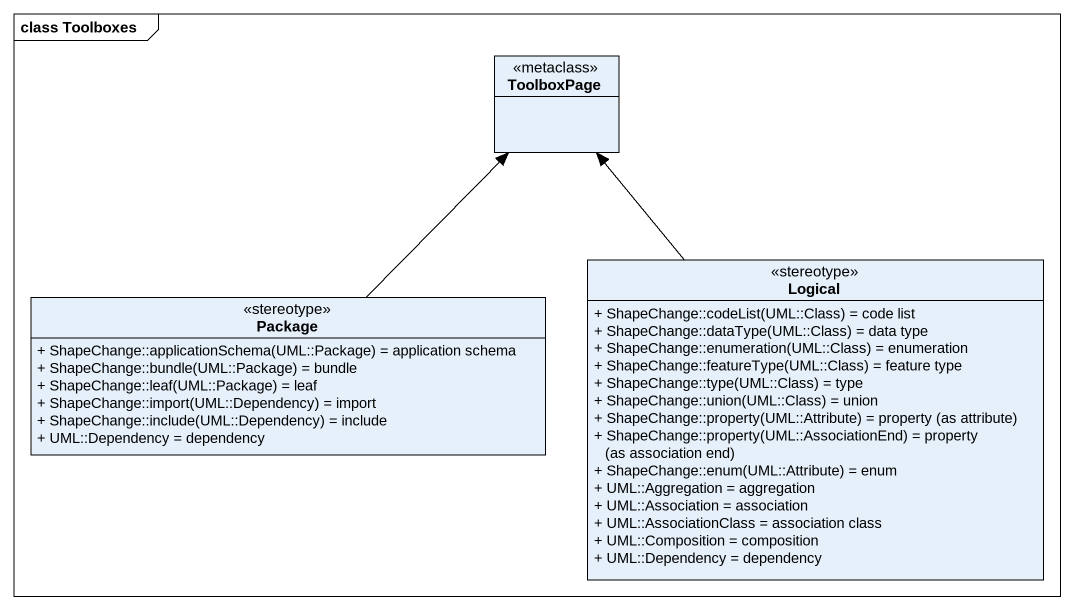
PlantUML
@startuml
mainframe class Toolboxes
hide circle
hide empty members
skinparam classAttributeIconSize 0
class ToolboxPage <<metaclass>>
class Logical <<stereotype>> {
  {field} + ShapeChange::codeList(UML::Class) = code list
  {field} + ShapeChange::dataType(UML::Class) = data type
  {field} + ShapeChange::enumeration(UML::Class) = enumeration
  {field} + ShapeChange::featureType(UML::Class) = feature type
  {field} + ShapeChange::type(UML::Class) = type
  {field} + ShapeChange::union(UML::Class) = union
  {field} + ShapeChange::property(UML::Attribute) = property (as attribute)
  {field} + ShapeChange::property(UML::AssociationEnd) = property (as association end)
  {field} + ShapeChange::enum(UML::Attribute) = enum
  + UML::Aggregation = aggregation
  + UML::Association = association
  + UML::AssociationClass = association class
  + UML::Composition = composition
  + UML::Dependency = dependency
}
class "Package" as Package_ <<stereotype>> {
  {field} + ShapeChange::applicationSchema(UML::Package) = application schema
  {field} + ShapeChange::bundle(UML::Package) = bundle
  {field} + ShapeChange::leaf(UML::Package) = leaf
  {field} + ShapeChange::import(UML::Dependency) = import
  {field} + ShapeChange::include(UML::Dependency) = include
  + UML::Dependency = dependency
}
Logical -up-> ToolboxPage
Package_ -up-> ToolboxPage
@enduml
